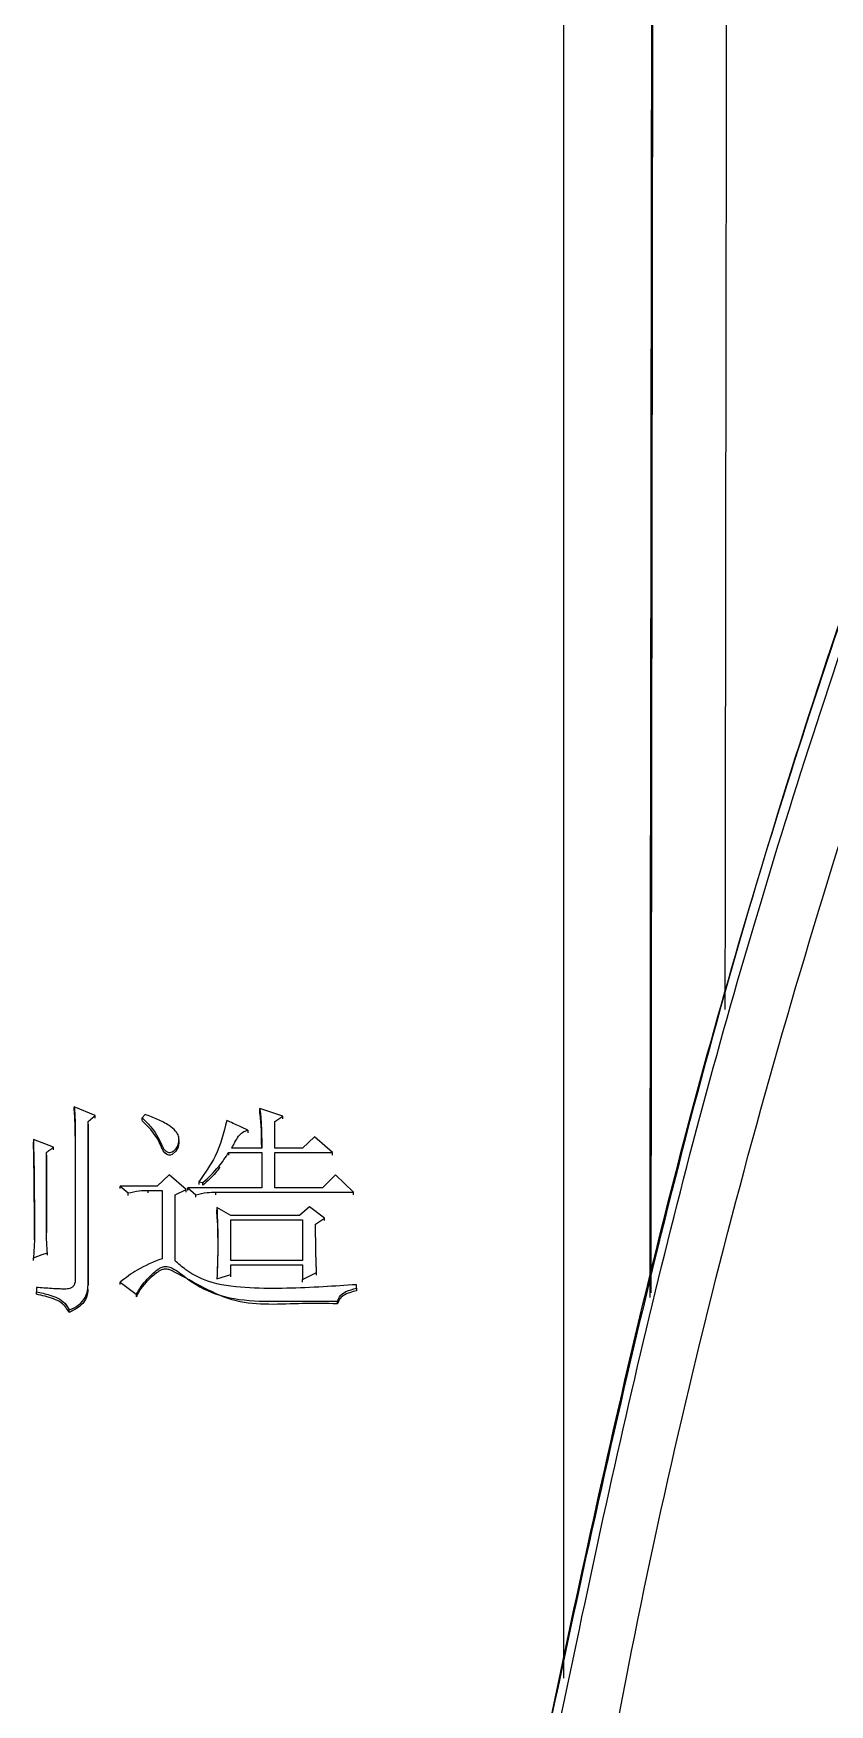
# Model space of a CAD drawing. Header units: millimetres. Extents: x 2404 to 4548, y 1024 to 2541.
# Drawn here: x 2955.56 to 2964.2, y 2233.13 to 2251.26 of the extents above; entities that cross this region are included whole.
import ezdxf

# ---------------------------------------------------------------- set-up
doc = ezdxf.new("R2010")
doc.units = ezdxf.units.MM

msp = doc.modelspace()

# ---------------------------------------------------------------- linework, layer by layer
at = {"color": 7, "linetype": 'Continuous', "lineweight": 25}
for p, q in [((2956.234, 2239.523), (2956.007, 2239.617)), ((2956.007, 2239.587), (2956.007, 2239.617)), ((2956.159, 2239.458), (2956.234, 2239.523)), ((2956.159, 2237.704), (2956.159, 2239.458)), ((2956.159, 2239.428), (2956.159, 2239.458)), ((2956.234, 2239.494), (2956.234, 2239.523)), ((2956.775, 2239.533), (2956.743, 2239.495)), ((2956.743, 2239.466), (2956.743, 2239.495)), ((2958.268, 2239.514), (2958.019, 2239.598)), ((2958.019, 2239.568), (2958.019, 2239.598)), ((2958.181, 2239.168), (2958.181, 2239.458)), ((2958.181, 2239.428), (2958.181, 2239.458)), ((2958.268, 2239.484), (2958.268, 2239.514)), ((2955.78, 2239.177), (2955.564, 2239.262)), ((2955.564, 2239.262), (2955.564, 2239.232)), ((2956.018, 2239.327), (2956.018, 2237.742)), ((2956.018, 2239.327), (2956.018, 2239.298)), ((2956.159, 2239.428), (2956.159, 2237.677)), ((2957.142, 2239.263), (2957.142, 2239.272)), ((2957.142, 2239.243), (2957.142, 2239.254)), ((2957.889, 2239.364), (2957.889, 2239.335)), ((2958.614, 2239.29), (2958.484, 2239.168)), ((2958.809, 2239.121), (2958.614, 2239.29)), ((2955.704, 2238.25), (2955.704, 2239.121)), ((2955.704, 2239.092), (2955.704, 2239.121)), ((2955.704, 2239.092), (2955.704, 2238.249)), ((2955.78, 2239.148), (2955.78, 2239.177)), ((2957.684, 2239.121), (2958.041, 2239.121)), ((2957.684, 2239.092), (2957.684, 2239.121)), ((2958.041, 2239.168), (2957.716, 2239.168)), ((2958.041, 2239.121), (2958.041, 2238.737)), ((2958.484, 2239.168), (2958.181, 2239.168)), ((2958.181, 2239.121), (2958.809, 2239.121)), ((2958.181, 2238.737), (2958.181, 2239.121)), ((2958.181, 2239.092), (2958.181, 2239.121)), ((2958.809, 2239.092), (2958.809, 2239.121)), ((2956.505, 2238.756), (2956.591, 2238.681)), ((2956.905, 2238.756), (2956.505, 2238.756)), ((2956.808, 2238.709), (2956.959, 2238.709)), ((2956.808, 2238.681), (2956.808, 2238.709)), ((2957.035, 2238.878), (2956.905, 2238.756)), ((2956.959, 2238.709), (2956.959, 2237.968)), ((2957.219, 2238.719), (2957.035, 2238.878)), ((2957.1, 2238.662), (2957.219, 2238.719)), ((2957.219, 2238.69), (2957.219, 2238.719)), ((2957.24, 2238.737), (2957.327, 2238.662)), ((2958.041, 2238.737), (2957.24, 2238.737)), ((2957.24, 2238.709), (2957.24, 2238.737)), ((2957.359, 2238.803), (2957.403, 2238.794)), ((2957.359, 2238.803), (2957.359, 2238.774)), ((2957.403, 2238.765), (2957.403, 2238.794)), ((2958.701, 2238.737), (2958.181, 2238.737)), ((2958.841, 2238.878), (2958.701, 2238.737)), ((2959.036, 2238.69), (2958.841, 2238.878)), ((2956.591, 2238.653), (2956.591, 2238.681)), ((2957.1, 2237.949), (2957.1, 2238.662)), ((2957.1, 2238.634), (2957.1, 2238.662)), ((2957.327, 2238.634), (2957.327, 2238.662)), ((2957.543, 2238.69), (2959.036, 2238.69)), ((2957.543, 2238.662), (2957.543, 2238.69)), ((2958.56, 2238.531), (2958.452, 2238.437)), ((2958.722, 2238.409), (2958.56, 2238.531)), ((2959.036, 2238.662), (2959.036, 2238.69)), ((2957.705, 2238.437), (2957.554, 2238.522)), ((2957.554, 2238.522), (2957.554, 2238.493)), ((2957.557, 2238.399), (2957.554, 2238.493)), ((2958.452, 2238.437), (2957.705, 2238.437)), ((2957.705, 2238.39), (2958.484, 2238.39)), ((2957.705, 2237.949), (2957.705, 2238.39)), ((2957.705, 2238.362), (2957.705, 2238.39)), ((2958.484, 2238.39), (2958.484, 2237.949)), ((2958.625, 2238.343), (2958.722, 2238.409)), ((2958.722, 2238.381), (2958.722, 2238.409)), ((2955.574, 2238.174), (2955.564, 2237.977)), ((2955.715, 2238.006), (2955.715, 2238.033)), ((2955.564, 2237.95), (2955.564, 2237.977)), ((2958.484, 2237.949), (2957.705, 2237.949)), ((2957.705, 2237.902), (2958.484, 2237.902)), ((2957.705, 2237.798), (2957.705, 2237.902)), ((2957.705, 2237.875), (2957.705, 2237.902)), ((2958.484, 2237.902), (2958.484, 2237.742)), ((2958.484, 2237.742), (2958.636, 2237.817)), ((2958.636, 2237.79), (2958.636, 2237.817)), ((2955.596, 2237.657), (2955.596, 2237.61)), ((2956.156, 2237.61), (2956.156, 2237.637)), ((2956.159, 2237.677), (2956.159, 2237.704)), ((2956.505, 2237.714), (2956.678, 2237.582)), ((2956.505, 2237.687), (2956.505, 2237.714)), ((2957.554, 2237.751), (2957.705, 2237.798)), ((2957.705, 2237.771), (2957.705, 2237.798)), ((2958.484, 2237.715), (2958.484, 2237.742)), ((2959.068, 2237.648), (2959.068, 2237.686)), ((2959.068, 2237.659), (2959.068, 2237.686)), ((2959.068, 2237.648), (2959.068, 2237.621)), ((2955.596, 2237.584), (2955.596, 2237.61)), ((2956.678, 2237.582), (2956.678, 2237.555)), ((2958.863, 2237.48), (2958.863, 2237.507)), ((2955.953, 2237.385), (2955.953, 2237.412))]:
    msp.add_line(p, q, dxfattribs=at)
at = {"color": 7, "linetype": 'Continuous', "lineweight": 25, "flags": 128}
for points in [[(2957.14, 2239.242), (2957.143, 2239.226), (2957.135, 2239.178), (2957.109, 2239.133), (2957.07, 2239.098), (2957.052, 2239.091), (2957.033, 2239.091), (2957.012, 2239.098), (2956.989, 2239.116), (2956.972, 2239.14), (2956.914, 2239.265), (2956.837, 2239.37), (2956.743, 2239.465), (2956.743, 2239.465)], [(2956.505, 2238.728), (2956.505, 2238.742), (2956.505, 2238.756)], [(2955.564, 2237.977), (2955.61, 2237.994), (2955.657, 2238.012), (2955.715, 2238.033)]]:
    msp.add_lwpolyline(points, dxfattribs=at)
at = {"color": 7, "linetype": 'Continuous', "lineweight": 25}
for points in [[(2960.505, 2224.16), (2961.029, 2227.812), (2962.077, 2235.115), (2965.197, 2245.758), (2969.405, 2256.001), (2974.76, 2265.702), (2981.165, 2274.741), (2988.546, 2283.003), (2996.808, 2290.384), (3005.847, 2296.789), (3015.548, 2302.144), (3025.791, 2306.352), (3036.434, 2309.472), (3043.738, 2310.52), (3047.389, 2311.044)], [(2960.708, 2230.703), (2961.394, 2233.997), (2962.767, 2240.586), (2966.087, 2250.138), (2970.291, 2259.321), (2975.427, 2268.024), (2981.416, 2276.161), (2988.204, 2283.645), (2995.717, 2290.401), (3003.88, 2296.355), (3012.604, 2301.454), (3021.806, 2305.618), (3031.372, 2308.898), (3037.966, 2310.243), (3041.264, 2310.915)], [(2960.759, 2230.399), (2961.347, 2233.312), (2962.522, 2239.14), (2965.275, 2247.635), (2968.722, 2255.863), (2972.923, 2263.734), (2977.768, 2271.235), (2981.542, 2275.828), (2983.429, 2278.125)]]:
    msp.add_open_spline(points, degree=3, dxfattribs=at)
for points, knots in [([(2961.32, 2233.418), (2961.32, 2234.674), (2961.32, 2238.498), (2961.32, 2243.425), (2961.319, 2249.463), (2961.319, 2254.125), (2961.319, 2259.697), (2961.319, 2263.936), (2961.319, 2268.914), (2961.319, 2273.559), (2961.319, 2277.706), (2961.319, 2281.443), (2961.319, 2284.099), (2961.319, 2286.97), (2961.319, 2288.892), (2961.319, 2290.993), (2961.319, 2291.795), (2961.319, 2292.357)], [0, 0, 0, 0, 0.041991, 0.127821, 0.170695, 0.256527, 0.299401, 0.385233, 0.428107, 0.513939, 0.599771, 0.642645, 0.728477, 0.77135, 0.857181, 0.900055, 1, 1, 1, 1]), ([(2963.131, 2291.37), (2963.131, 2291.304), (2963.132, 2291.173), (2963.131, 2290.123), (2963.129, 2288.749), (2963.127, 2287.33), (2963.126, 2286.12), (2963.124, 2284.763), (2963.122, 2283.265), (2963.12, 2281.63), (2963.118, 2279.324), (2963.113, 2276.086), (2963.108, 2271.582), (2963.101, 2266.277), (2963.093, 2260.136), (2963.083, 2253.12), (2963.074, 2246.575), (2963.068, 2242.237), (2963.066, 2240.673)], [0, 0, 0, 0, 0.077148, 0.153713, 0.229695, 0.267477, 0.305113, 0.342602, 0.379946, 0.417144, 0.454196, 0.525129, 0.600563, 0.680497, 0.764931, 0.853864, 0.947295, 1, 1, 1, 1]), ([(2962.33, 2290.464), (2962.33, 2290.203), (2962.33, 2289.668), (2962.327, 2287.642), (2962.324, 2284.787), (2962.319, 2281.119), (2962.314, 2276.448), (2962.306, 2270.73), (2962.297, 2263.954), (2962.288, 2256.817), (2962.278, 2249.601), (2962.27, 2243.396), (2962.264, 2239.268), (2962.262, 2237.599)], [0, 0, 0, 0, 0.094145, 0.193435, 0.281386, 0.373015, 0.468324, 0.567312, 0.66998, 0.77633, 0.858534, 0.942811, 1, 1, 1, 1]), ([(2962.318, 2290.025), (2962.318, 2290.001), (2962.318, 2289.964), (2962.318, 2289.887), (2962.318, 2289.791), (2962.318, 2289.661), (2962.318, 2289.531), (2962.318, 2289.395), (2962.317, 2289.213), (2962.317, 2288.906), (2962.317, 2288.575), (2962.316, 2288.279), (2962.316, 2288.092), (2962.316, 2287.885), (2962.316, 2287.656), (2962.315, 2287.403), (2962.314, 2286.575), (2962.313, 2285.028), (2962.31, 2282.518), (2962.306, 2280.025), (2962.303, 2277.732), (2962.301, 2275.78), (2962.299, 2274.275), (2962.298, 2273.337), (2962.297, 2272.882), (2962.297, 2272.749), (2962.297, 2272.706), (2962.297, 2272.691), (2962.297, 2272.686), (2962.297, 2272.684), (2962.297, 2272.683), (2962.297, 2272.683), (2962.297, 2272.682), (2962.297, 2272.682), (2962.297, 2272.682), (2962.297, 2272.682), (2962.297, 2272.461), (2962.296, 2271.892), (2962.294, 2270.809), (2962.293, 2269.439), (2962.291, 2268.093), (2962.29, 2267.066), (2962.289, 2266.263), (2962.287, 2265.384), (2962.286, 2264.294), (2962.285, 2263.168), (2962.283, 2262.209), (2962.282, 2261.249), (2962.281, 2260.189), (2962.279, 2258.926), (2962.277, 2257.8), (2962.276, 2256.748), (2962.275, 2255.704), (2962.273, 2254.642), (2962.272, 2253.525), (2962.27, 2252.312), (2962.268, 2250.745), (2962.266, 2249.028), (2962.263, 2247.359), (2962.262, 2245.963), (2962.26, 2244.686), (2962.257, 2242.894), (2962.255, 2241.262), (2962.253, 2239.858), (2962.253, 2239.262), (2962.252, 2238.664), (2962.251, 2238.262), (2962.251, 2238.039), (2962.251, 2237.959), (2962.251, 2237.79), (2962.25, 2237.64), (2962.25, 2237.547)], [0, 0, 0, 0, 0.012731, 0.019932, 0.032651, 0.047597, 0.059828, 0.067378, 0.080831, 0.100684, 0.128346, 0.136881, 0.145952, 0.155559, 0.165701, 0.176379, 0.187593, 0.265595, 0.333484, 0.391258, 0.438913, 0.476448, 0.50386, 0.521149, 0.525997, 0.527472, 0.528021, 0.5282, 0.528267, 0.528294, 0.528305, 0.52831, 0.528312, 0.528313, 0.528313, 0.528314, 0.528314, 0.539711, 0.557422, 0.582649, 0.606451, 0.62101, 0.630079, 0.642964, 0.660519, 0.678211, 0.691797, 0.70145, 0.718725, 0.736001, 0.753277, 0.764234, 0.777989, 0.794543, 0.80571, 0.821168, 0.840916, 0.864954, 0.885085, 0.902226, 0.915656, 0.931077, 0.966336, 0.973263, 0.980189, 0.987116, 0.994043, 0.994137, 0.994848, 0.996798, 1, 1, 1, 1]), ([(2960.708, 2230.703), (2961.314, 2233.659), (2962.514, 2239.508), (2965.281, 2247.932), (2968.642, 2255.917), (2973.051, 2264.176), (2977.736, 2271.471), (2981.538, 2275.88), (2982.951, 2277.52)], [0, 0, 0, 0, 0.1724649, 0.3411658, 0.5061024, 0.6672745, 0.8762679, 1, 1, 1, 1]), ([(2956.007, 2239.617), (2956.009, 2239.584), (2956.013, 2239.52), (2956.017, 2239.423), (2956.017, 2239.359), (2956.018, 2239.327)], [0, 0, 0, 0, 0.335205, 0.667529, 1, 1, 1, 1]), ([(2956.018, 2239.297), (2956.017, 2239.33), (2956.017, 2239.394), (2956.013, 2239.491), (2956.009, 2239.555), (2956.007, 2239.587)], [0, 0, 0, 0, 0.335659, 0.667726, 1, 1, 1, 1]), ([(2956.743, 2239.495), (2956.78, 2239.46), (2956.876, 2239.369), (2956.937, 2239.241), (2956.98, 2239.154), (2956.999, 2239.135), (2957.018, 2239.123), (2957.04, 2239.119), (2957.06, 2239.122), (2957.086, 2239.136), (2957.114, 2239.165), (2957.139, 2239.208), (2957.146, 2239.26), (2957.136, 2239.31), (2957.1, 2239.365), (2957.025, 2239.424), (2956.911, 2239.482), (2956.821, 2239.516), (2956.775, 2239.533)], [0, 0, 0, 0, 0.132576, 0.339199, 0.368942, 0.383766, 0.408891, 0.423884, 0.438973, 0.459319, 0.498147, 0.542368, 0.587069, 0.63299, 0.675109, 0.75468, 0.876186, 1, 1, 1, 1]), ([(2957.662, 2239.467), (2957.628, 2239.335), (2957.566, 2239.097), (2957.423, 2238.894), (2957.359, 2238.803)], [0, 0, 0, 0, 0.555082, 1, 1, 1, 1]), ([(2957.889, 2239.364), (2957.859, 2239.378), (2957.806, 2239.402), (2957.73, 2239.436), (2957.685, 2239.457), (2957.662, 2239.467)], [0, 0, 0, 0, 0.40179, 0.700895, 1, 1, 1, 1]), ([(2958.019, 2239.598), (2958.019, 2239.595), (2958.02, 2239.59), (2958.021, 2239.582), (2958.022, 2239.574), (2958.023, 2239.567), (2958.024, 2239.56), (2958.025, 2239.553), (2958.026, 2239.546), (2958.027, 2239.537), (2958.03, 2239.508), (2958.034, 2239.457), (2958.036, 2239.408), (2958.037, 2239.379), (2958.037, 2239.371), (2958.038, 2239.365), (2958.038, 2239.358), (2958.038, 2239.352), (2958.038, 2239.344), (2958.038, 2239.338), (2958.039, 2239.332), (2958.039, 2239.326), (2958.039, 2239.318), (2958.039, 2239.311), (2958.039, 2239.305), (2958.039, 2239.299), (2958.039, 2239.293), (2958.039, 2239.285), (2958.04, 2239.279), (2958.04, 2239.271), (2958.04, 2239.265), (2958.04, 2239.258), (2958.04, 2239.252), (2958.04, 2239.244), (2958.04, 2239.238), (2958.04, 2239.23), (2958.04, 2239.224), (2958.04, 2239.217), (2958.04, 2239.211), (2958.04, 2239.203), (2958.04, 2239.197), (2958.041, 2239.189), (2958.041, 2239.183), (2958.041, 2239.176), (2958.041, 2239.171), (2958.041, 2239.168)], [0, 0, 0, 0, 0.019051, 0.038103, 0.057154, 0.076206, 0.085731, 0.104783, 0.123834, 0.13336, 0.171464, 0.32391, 0.492832, 0.513945, 0.524502, 0.545616, 0.556172, 0.577286, 0.587843, 0.608956, 0.619513, 0.63007, 0.651184, 0.672297, 0.682854, 0.693411, 0.714524, 0.725081, 0.746195, 0.756752, 0.777865, 0.788422, 0.809536, 0.820093, 0.841206, 0.851763, 0.872877, 0.883433, 0.904547, 0.915104, 0.936217, 0.946774, 0.967888, 0.978445, 1, 1, 1, 1]), ([(2958.04, 2239.168), (2958.04, 2239.202), (2958.039, 2239.28), (2958.036, 2239.413), (2958.025, 2239.512), (2958.019, 2239.568)], [0, 0, 0, 0, 0.254107, 0.581877, 1, 1, 1, 1]), ([(2958.181, 2239.458), (2958.196, 2239.467), (2958.225, 2239.486), (2958.253, 2239.505), (2958.268, 2239.514)], [0, 0, 0, 0, 0.499999, 1, 1, 1, 1]), ([(2955.564, 2239.262), (2955.564, 2239.251), (2955.564, 2239.235), (2955.565, 2239.215), (2955.565, 2239.199), (2955.565, 2239.183), (2955.566, 2239.167), (2955.566, 2239.152), (2955.566, 2239.136), (2955.567, 2239.12), (2955.567, 2239.105), (2955.567, 2239.089), (2955.568, 2239.068), (2955.568, 2239.047), (2955.569, 2239.026), (2955.569, 2239.011), (2955.569, 2238.995), (2955.57, 2238.979), (2955.57, 2238.958), (2955.57, 2238.937), (2955.571, 2238.916), (2955.571, 2238.895), (2955.572, 2238.859), (2955.572, 2238.785), (2955.573, 2238.712), (2955.573, 2238.649), (2955.573, 2238.623), (2955.574, 2238.602), (2955.574, 2238.586), (2955.574, 2238.571), (2955.574, 2238.555), (2955.574, 2238.539), (2955.574, 2238.523), (2955.574, 2238.508), (2955.574, 2238.492), (2955.574, 2238.476), (2955.574, 2238.46), (2955.574, 2238.44), (2955.574, 2238.419), (2955.574, 2238.398), (2955.574, 2238.382), (2955.574, 2238.366), (2955.574, 2238.35), (2955.574, 2238.335), (2955.574, 2238.319), (2955.574, 2238.306), (2955.574, 2238.295), (2955.574, 2238.287), (2955.574, 2238.279), (2955.574, 2238.272), (2955.574, 2238.264), (2955.574, 2238.256), (2955.574, 2238.248), (2955.574, 2238.24), (2955.574, 2238.232), (2955.574, 2238.222), (2955.574, 2238.211), (2955.574, 2238.201), (2955.574, 2238.193), (2955.574, 2238.184), (2955.574, 2238.178), (2955.574, 2238.174)], [0, 0, 0, 0, 0.028913, 0.04337, 0.057826, 0.072283, 0.08674, 0.101196, 0.115653, 0.13011, 0.144566, 0.159023, 0.173479, 0.202393, 0.216849, 0.231306, 0.245763, 0.260219, 0.274676, 0.303589, 0.318046, 0.332502, 0.361416, 0.419242, 0.534896, 0.563809, 0.592722, 0.607179, 0.621635, 0.636092, 0.650548, 0.665005, 0.679462, 0.693918, 0.708375, 0.722832, 0.737288, 0.751745, 0.780658, 0.795115, 0.809571, 0.824028, 0.838485, 0.852941, 0.867398, 0.881854, 0.889083, 0.896311, 0.903539, 0.910768, 0.917996, 0.925224, 0.932453, 0.939681, 0.946909, 0.954138, 0.968594, 0.975822, 0.983051, 0.990279, 1, 1, 1, 1]), ([(2957.716, 2239.168), (2957.738, 2239.212), (2957.769, 2239.273), (2957.829, 2239.344), (2957.869, 2239.357), (2957.889, 2239.364)], [0, 0, 0, 0, 0.55151, 0.77279, 1, 1, 1, 1]), ([(2955.574, 2238.174), (2955.574, 2238.248), (2955.574, 2238.463), (2955.573, 2238.816), (2955.567, 2239.093), (2955.564, 2239.232)], [0, 0, 0, 0, 0.211658, 0.605797, 1, 1, 1, 1]), ([(2955.704, 2239.121), (2955.71, 2239.126), (2955.726, 2239.138), (2955.752, 2239.156), (2955.77, 2239.17), (2955.78, 2239.177)], [0, 0, 0, 0, 0.25, 0.624999, 1, 1, 1, 1]), ([(2957.403, 2238.794), (2957.462, 2238.85), (2957.568, 2238.95), (2957.649, 2239.069), (2957.684, 2239.121)], [0, 0, 0, 0, 0.563281, 1, 1, 1, 1]), ([(2957.585, 2238.96), (2957.57, 2238.94), (2957.518, 2238.868), (2957.451, 2238.808), (2957.403, 2238.765)], [0, 0, 0, 0, 0.281385, 1, 1, 1, 1]), ([(2956.591, 2238.681), (2956.631, 2238.69), (2956.702, 2238.707), (2956.775, 2238.709), (2956.808, 2238.709)], [0, 0, 0, 0, 0.558835, 1, 1, 1, 1]), ([(2957.327, 2238.662), (2957.367, 2238.672), (2957.438, 2238.688), (2957.511, 2238.69), (2957.543, 2238.69)], [0, 0, 0, 0, 0.558835, 1, 1, 1, 1]), ([(2957.554, 2238.522), (2957.558, 2238.429), (2957.564, 2238.29), (2957.566, 2238.034), (2957.559, 2237.869), (2957.554, 2237.751)], [0, 0, 0, 0, 0.360824, 0.541241, 1, 1, 1, 1]), ([(2957.557, 2238.402), (2957.56, 2238.316), (2957.564, 2238.181), (2957.563, 2238.016), (2957.56, 2237.904), (2957.558, 2237.861), (2957.558, 2237.835)], [0, 0, 0, 0, 0.458446, 0.721932, 0.829459, 1, 1, 1, 1]), ([(2958.636, 2237.817), (2958.636, 2237.82), (2958.635, 2237.825), (2958.635, 2237.833), (2958.635, 2237.841), (2958.634, 2237.849), (2958.634, 2237.857), (2958.634, 2237.865), (2958.633, 2237.873), (2958.633, 2237.881), (2958.633, 2237.889), (2958.633, 2237.897), (2958.632, 2237.905), (2958.632, 2237.913), (2958.632, 2237.921), (2958.631, 2237.929), (2958.631, 2237.937), (2958.631, 2237.945), (2958.63, 2237.953), (2958.63, 2237.961), (2958.63, 2237.969), (2958.63, 2237.977), (2958.629, 2237.985), (2958.629, 2237.993), (2958.629, 2238.001), (2958.629, 2238.009), (2958.628, 2238.017), (2958.628, 2238.025), (2958.628, 2238.034), (2958.628, 2238.042), (2958.628, 2238.05), (2958.627, 2238.058), (2958.627, 2238.066), (2958.627, 2238.074), (2958.627, 2238.082), (2958.627, 2238.09), (2958.627, 2238.098), (2958.626, 2238.108), (2958.626, 2238.119), (2958.626, 2238.13), (2958.626, 2238.138), (2958.626, 2238.146), (2958.626, 2238.154), (2958.626, 2238.162), (2958.626, 2238.17), (2958.626, 2238.178), (2958.626, 2238.186), (2958.626, 2238.194), (2958.625, 2238.202), (2958.625, 2238.21), (2958.625, 2238.218), (2958.625, 2238.226), (2958.625, 2238.234), (2958.625, 2238.242), (2958.625, 2238.25), (2958.625, 2238.258), (2958.625, 2238.266), (2958.625, 2238.274), (2958.625, 2238.282), (2958.625, 2238.29), (2958.625, 2238.298), (2958.625, 2238.306), (2958.625, 2238.314), (2958.625, 2238.322), (2958.625, 2238.332), (2958.625, 2238.339), (2958.625, 2238.343)], [0, 0, 0, 0, 0.015218, 0.030436, 0.045654, 0.060873, 0.076091, 0.091309, 0.106527, 0.121745, 0.136964, 0.152182, 0.1674, 0.182618, 0.197836, 0.213054, 0.228273, 0.243491, 0.258709, 0.273927, 0.289145, 0.304364, 0.319582, 0.3348, 0.350018, 0.365236, 0.380454, 0.395673, 0.410891, 0.426109, 0.441327, 0.456545, 0.471764, 0.486982, 0.5022, 0.517418, 0.532636, 0.547854, 0.578291, 0.593509, 0.608727, 0.623945, 0.639163, 0.654382, 0.6696, 0.684818, 0.700036, 0.715254, 0.730473, 0.745691, 0.760909, 0.776127, 0.791345, 0.806563, 0.821782, 0.837, 0.852218, 0.867436, 0.882654, 0.897873, 0.913091, 0.928309, 0.943527, 0.958745, 0.973963, 1, 1, 1, 1]), ([(2955.715, 2238.033), (2955.714, 2238.052), (2955.711, 2238.09), (2955.707, 2238.162), (2955.705, 2238.215), (2955.704, 2238.25)], [0, 0, 0, 0, 0.260299, 0.520606, 1, 1, 1, 1]), ([(2956.959, 2237.968), (2956.866, 2237.931), (2956.702, 2237.867), (2956.565, 2237.76), (2956.505, 2237.714)], [0, 0, 0, 0, 0.564353, 1, 1, 1, 1]), ([(2956.678, 2237.582), (2956.701, 2237.62), (2956.757, 2237.709), (2956.849, 2237.799), (2956.923, 2237.861), (2956.97, 2237.883), (2957.019, 2237.885), (2957.11, 2237.853), (2957.26, 2237.72), (2957.677, 2237.486), (2958.269, 2237.514), (2958.71, 2237.508), (2958.863, 2237.507)], [0, 0, 0, 0, 0.056836, 0.134509, 0.160695, 0.179209, 0.197944, 0.220552, 0.296631, 0.448407, 0.809043, 1, 1, 1, 1]), ([(2958.863, 2237.479), (2958.737, 2237.481), (2958.373, 2237.487), (2957.733, 2237.433), (2957.295, 2237.724), (2957.042, 2237.851), (2956.994, 2237.858), (2956.945, 2237.847), (2956.837, 2237.769), (2956.737, 2237.672), (2956.686, 2237.571), (2956.678, 2237.554)], [0, 0, 0, 0, 0.157365, 0.456561, 0.768793, 0.792611, 0.81031, 0.828146, 0.854321, 0.976726, 1, 1, 1, 1]), ([(2959.068, 2237.686), (2958.948, 2237.678), (2958.564, 2237.653), (2958.041, 2237.633), (2957.529, 2237.682), (2957.253, 2237.808), (2957.137, 2237.914), (2957.099, 2237.949)], [0, 0, 0, 0, 0.176106, 0.564607, 0.76693, 0.923799, 1, 1, 1, 1]), ([(2956.018, 2237.742), (2956.017, 2237.726), (2956.015, 2237.7), (2955.998, 2237.668), (2955.965, 2237.644), (2955.914, 2237.637), (2955.844, 2237.64), (2955.738, 2237.645), (2955.651, 2237.652), (2955.596, 2237.657)], [0, 0, 0, 0, 0.101022, 0.16229, 0.225577, 0.345591, 0.4673, 0.658589, 1, 1, 1, 1]), ([(2955.953, 2237.412), (2955.988, 2237.428), (2956.056, 2237.459), (2956.147, 2237.558), (2956.154, 2237.649), (2956.159, 2237.704)], [0, 0, 0, 0, 0.292445, 0.57466, 1, 1, 1, 1]), ([(2958.863, 2237.507), (2958.871, 2237.528), (2958.889, 2237.573), (2958.967, 2237.622), (2959.03, 2237.638), (2959.068, 2237.648)], [0, 0, 0, 0, 0.267154, 0.547116, 1, 1, 1, 1]), ([(2959.068, 2237.62), (2959.019, 2237.608), (2958.95, 2237.59), (2958.881, 2237.532), (2958.869, 2237.497), (2958.863, 2237.479)], [0, 0, 0, 0, 0.572734, 0.790238, 1, 1, 1, 1]), ([(2955.596, 2237.61), (2955.644, 2237.599), (2955.724, 2237.58), (2955.831, 2237.545), (2955.908, 2237.49), (2955.938, 2237.438), (2955.953, 2237.412)], [0, 0, 0, 0, 0.348257, 0.572012, 0.789055, 1, 1, 1, 1]), ([(2955.953, 2237.385), (2955.928, 2237.424), (2955.885, 2237.49), (2955.781, 2237.534), (2955.69, 2237.561), (2955.627, 2237.576), (2955.596, 2237.583)], [0, 0, 0, 0, 0.327074, 0.548772, 0.773869, 1, 1, 1, 1]), ([(2956.152, 2237.61), (2956.151, 2237.598), (2956.148, 2237.552), (2956.091, 2237.456), (2956.006, 2237.412), (2955.953, 2237.385)], [0, 0, 0, 0, 0.114138, 0.450055, 1, 1, 1, 1])]:
    msp.add_open_spline(points, degree=3, knots=knots, dxfattribs=at)

doc.saveas('drawing.dxf')
